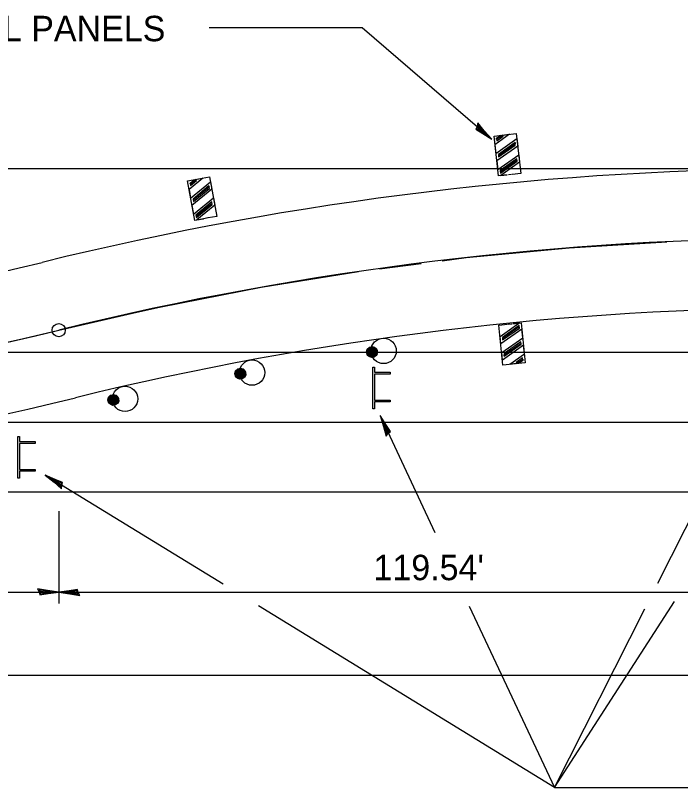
# Model space of a CAD drawing. Extents: x 2143432 to 2146738, y 2149567 to 2150649.
# Drawn here: x 2146343.2 to 2146406.2, y 2150467.5 to 2150540.6 of the extents above; entities that cross this region are included whole.
import ezdxf

# ---------------------------------------------------------------- set-up
doc = ezdxf.new("R2010")
doc.units = 0
for name, color, linetype in [('Alignment_EX_20 Centerline', 7, 'Continuous'), ('Design_EX_Roadway Dimensions', 7, 'Continuous'), ('Design_EX_Roadway Notes', 7, 'Continuous'), ('ROW_EX ROW Line', 7, 'Continuous'), ('Topo_EOP', 7, 'Continuous'), ('Topo_Traffic Sign', 7, 'Continuous')]:
    doc.layers.add(name, color=color, linetype=linetype)

msp = doc.modelspace()

# ---------------------------------------------------------------- linework, layer by layer
at = {"layer": 'Alignment_EX_20 Centerline'}
for points in [[(2146383.614, 2150517.367), (2146385.875, 2150517.656), (2146395.629, 2150518.58), (2146404.867, 2150519.151)], [(2146377.662, 2150516.606), (2146381.63, 2150517.113)], [(2146354.703, 2150512.486), (2146356.867, 2150512.981), (2146366.484, 2150514.855), (2146375.681, 2150516.337)], [(2146333.888, 2150507.815), (2146334.006, 2150507.836), (2146343.583, 2150509.901), (2146347.317, 2150510.795), (2146347.317, 2150510.795), (2146354.703, 2150512.486)], [(2146332.726, 2150502.095), (2146354.059, 2150502.095)], [(2146356.059, 2150502.095), (2146360.059, 2150502.095)], [(2146362.059, 2150502.095), (2146383.393, 2150502.095)], [(2146383.393, 2150502.095), (2146404.726, 2150502.095)]]:
    msp.add_lwpolyline(points, dxfattribs=at)
msp.add_circle((2146347.317, 2150510.795), 0.625, dxfattribs=at)
at = {"layer": 'Design_EX_Roadway Dimensions'}
for p, q in [((2146347.317, 2150493.656), (2146347.317, 2150484.907)), ((2146275.593, 2150485.988), (2146347.317, 2150485.988)), ((2146347.317, 2150485.988), (2146419.041, 2150485.988))]:
    msp.add_line(p, q, dxfattribs=at)
for points in [[(2146345.481, 2150486.015), (2146345.542, 2150485.741), (2146346.319, 2150485.859), (2146347.317, 2150485.988), (2146346.251, 2150486.134), (2146345.317, 2150486.298), (2146345.481, 2150486.015), (2146345.563, 2150485.833), (2146346.646, 2150485.989), (2146345.462, 2150486.197), (2146345.637, 2150485.964), (2146346.134, 2150485.996), (2146345.655, 2150486.068)], [(2146349.153, 2150485.961), (2146349.092, 2150486.235), (2146348.315, 2150486.117), (2146347.317, 2150485.988), (2146348.383, 2150485.841), (2146349.317, 2150485.677), (2146349.153, 2150485.961), (2146349.071, 2150486.142), (2146347.988, 2150485.986), (2146349.172, 2150485.778), (2146348.997, 2150486.011), (2146348.5, 2150485.98), (2146348.979, 2150485.907)]]:
    msp.add_lwpolyline(points, dxfattribs=at)
at = {"layer": 'Design_EX_Roadway Notes'}
for p, q in [((2146361.543, 2150539.451), (2146376.024, 2150539.451)), ((2146376.024, 2150539.451), (2146388.286, 2150528.859)), ((2146403.997, 2150486.843), (2146413.833, 2150506.298)), ((2146377.73, 2150502.704), (2146382.91, 2150491.64)), ((2146362.887, 2150486.739), (2146346.047, 2150497.082)), ((2146394.216, 2150467.497), (2146366.206, 2150484.701)), ((2146386.169, 2150484.681), (2146394.216, 2150467.497)), ((2146394.216, 2150467.497), (2146405.594, 2150485.118)), ((2146394.216, 2150467.497), (2146402.771, 2150484.418)), ((2146394.216, 2150467.497), (2146455.866, 2150467.497))]:
    msp.add_line(p, q, dxfattribs=at)
for points in [[(2146378.484, 2150501.029), (2146378.706, 2150501.201), (2146378.27, 2150501.854), (2146377.73, 2150502.704), (2146378.049, 2150501.676), (2146378.297, 2150500.761), (2146378.484, 2150501.029), (2146378.613, 2150501.181), (2146378.013, 2150502.096), (2146378.327, 2150500.935), (2146378.464, 2150501.192), (2146378.224, 2150501.629), (2146378.361, 2150501.165)], [(2146347.598, 2150496.098), (2146347.689, 2150496.363), (2146346.965, 2150496.669), (2146346.047, 2150497.082), (2146346.879, 2150496.399), (2146347.589, 2150495.771), (2146347.598, 2150496.098), (2146347.623, 2150496.295), (2146346.618, 2150496.729), (2146347.518, 2150495.932), (2146347.491, 2150496.223), (2146347.051, 2150496.456), (2146347.421, 2150496.144)]]:
    msp.add_lwpolyline(points, dxfattribs=at)
at = {"layer": 'ROW_EX ROW Line'}
for points in [[(2146332.475, 2150526.095), (2146347.536, 2150526.095)], [(2146349.536, 2150526.095), (2146364.597, 2150526.095)], [(2146366.597, 2150526.095), (2146381.658, 2150526.095)], [(2146383.658, 2150526.095), (2146398.719, 2150526.095)], [(2146400.719, 2150526.095), (2146415.781, 2150526.095)], [(2146360.067, 2150478.095), (2146345.006, 2150478.095)], [(2146377.128, 2150478.095), (2146362.067, 2150478.095)], [(2146394.189, 2150478.095), (2146379.128, 2150478.095)], [(2146411.251, 2150478.095), (2146396.189, 2150478.095)]]:
    msp.add_lwpolyline(points, dxfattribs=at)
at = {"layer": 'Topo_EOP'}
for p, q in [((2146213.046, 2150508.695), (2146496.861, 2150508.695)), ((2146213.046, 2150495.495), (2146633.046, 2150495.495))]:
    msp.add_line(p, q, dxfattribs=at)
for centre, radius, start, end in [((2146419.041, 2150219.495), 306.6, 90, 103.83222), ((2146275.593, 2150802.095), 293.4, 270, 283.83225), ((2146419.041, 2150219.495), 293.4, 90, 103.83222), ((2146275.593, 2150802.095), 306.6, 270, 283.83225)]:
    msp.add_arc(centre, radius, start, end, dxfattribs=at)
at = {"layer": 'Topo_Traffic Sign'}
for p, q in [((2146213.046, 2150526.095), (2146633.046, 2150526.095)), ((2146223.393, 2150502.095), (2146626.689, 2150502.095)), ((2146633.046, 2150478.095), (2146213.046, 2150478.095))]:
    msp.add_line(p, q, dxfattribs=at)
for points in [[(2146386.914, 2150530.08), (2146386.781, 2150529.832), (2146387.446, 2150529.414), (2146388.286, 2150528.859), (2146387.575, 2150529.667), (2146386.975, 2150530.401), (2146386.914, 2150530.08), (2146386.857, 2150529.889), (2146387.779, 2150529.299), (2146387.019, 2150530.23), (2146386.999, 2150529.939), (2146387.396, 2150529.638), (2146387.081, 2150530.006)], [(2146388.507, 2150529.163), (2146390.617, 2150529.4), (2146391.041, 2150525.633), (2146390.23, 2150525.541)], [(2146389.76, 2150525.489), (2146388.931, 2150525.395), (2146388.507, 2150529.163), (2146389.984, 2150529.329), (2146388.6, 2150528.339), (2146388.693, 2150527.515), (2146390.67, 2150528.929), (2146390.749, 2150528.223), (2146388.772, 2150526.808), (2146388.865, 2150525.984), (2146390.842, 2150527.4), (2146390.922, 2150526.693), (2146389.143, 2150525.419), (2146389.76, 2150525.489)], [(2146388.745, 2150528.951), (2146388.771, 2150528.716), (2146389.364, 2150529.141), (2146389.351, 2150529.257), (2146388.758, 2150528.833), (2146388.745, 2150528.951), (2146389.14, 2150529.234)], [(2146390.498, 2150528.553), (2146388.917, 2150527.419), (2146388.943, 2150527.186), (2146390.525, 2150528.317), (2146390.498, 2150528.553), (2146390.512, 2150528.433), (2146388.93, 2150527.302)], [(2146389.089, 2150525.89), (2146389.116, 2150525.655), (2146390.697, 2150526.787), (2146390.671, 2150527.022), (2146389.089, 2150525.89), (2146389.103, 2150525.773), (2146390.684, 2150526.904)], [(2146390.16, 2150525.533), (2146389.882, 2150525.502)], [(2146359.501, 2150524.913), (2146361.59, 2150525.295), (2146362.271, 2150521.565), (2146361.459, 2150521.417)], [(2146361.017, 2150521.336), (2146360.183, 2150521.184), (2146359.501, 2150524.913), (2146360.963, 2150525.18), (2146359.651, 2150524.097), (2146359.8, 2150523.282), (2146361.675, 2150524.829), (2146361.803, 2150524.129), (2146359.927, 2150522.582), (2146360.077, 2150521.766), (2146361.952, 2150523.314), (2146362.08, 2150522.615), (2146360.391, 2150521.221), (2146361.017, 2150521.336)], [(2146359.752, 2150524.718), (2146359.795, 2150524.485), (2146360.358, 2150524.95), (2146360.337, 2150525.065), (2146359.773, 2150524.601), (2146359.752, 2150524.718), (2146360.128, 2150525.027)], [(2146361.53, 2150524.441), (2146360.029, 2150523.201), (2146360.071, 2150522.971), (2146361.573, 2150524.207), (2146361.53, 2150524.441), (2146361.551, 2150524.323), (2146360.05, 2150523.086)], [(2146360.306, 2150521.688), (2146360.348, 2150521.455), (2146361.849, 2150522.693), (2146361.807, 2150522.925), (2146360.306, 2150521.688), (2146360.327, 2150521.573), (2146361.828, 2150522.809)], [(2146361.422, 2150521.41), (2146361.058, 2150521.343)], [(2146390.279, 2150511.399), (2146391.077, 2150511.483), (2146391.469, 2150507.712), (2146389.991, 2150507.558), (2146391.384, 2150508.536), (2146391.298, 2150509.361), (2146389.309, 2150507.963), (2146389.235, 2150508.671), (2146391.224, 2150510.069), (2146391.139, 2150510.893), (2146389.149, 2150509.495), (2146389.076, 2150510.202), (2146390.867, 2150511.461), (2146390.279, 2150511.4)], [(2146391.469, 2150507.712), (2146389.357, 2150507.492), (2146388.965, 2150511.263), (2146389.778, 2150511.347)], [(2146390.915, 2150510.989), (2146390.891, 2150511.224), (2146389.3, 2150510.106), (2146389.324, 2150509.871), (2146390.915, 2150510.989), (2146390.903, 2150511.106), (2146389.312, 2150509.989)], [(2146389.843, 2150511.354), (2146390.206, 2150511.392)], [(2146389.483, 2150508.339), (2146391.075, 2150509.459), (2146391.05, 2150509.692), (2146389.459, 2150508.575), (2146389.483, 2150508.339), (2146389.471, 2150508.458), (2146391.063, 2150509.576)], [(2146377.453, 2150508.558), (2146377.353, 2150508.397), (2146377.153, 2150508.251), (2146376.916, 2150508.213), (2146376.701, 2150508.287), (2146376.541, 2150508.406), (2146376.441, 2150508.704), (2146376.497, 2150508.985), (2146376.715, 2150509.191), (2146376.966, 2150509.249), (2146377.209, 2150509.185), (2146377.383, 2150509.031), (2146377.452, 2150508.857), (2146377.459, 2150508.613), (2146377.338, 2150508.43), (2146377.151, 2150508.287), (2146376.929, 2150508.247), (2146376.767, 2150508.306), (2146376.569, 2150508.407), (2146376.5, 2150508.598), (2146376.468, 2150508.795), (2146376.517, 2150508.969), (2146376.73, 2150509.17), (2146376.969, 2150509.223), (2146377.206, 2150509.168), (2146377.368, 2150509.021), (2146377.426, 2150508.851), (2146377.436, 2150508.615), (2146377.319, 2150508.443), (2146377.143, 2150508.32), (2146376.923, 2150508.273), (2146376.733, 2150508.344), (2146376.582, 2150508.422), (2146376.533, 2150508.61), (2146376.487, 2150508.777), (2146376.545, 2150508.951), (2146376.749, 2150509.142), (2146376.975, 2150509.19), (2146377.202, 2150509.142), (2146377.348, 2150508.999), (2146377.409, 2150508.848), (2146377.39, 2150508.615), (2146377.301, 2150508.467), (2146377.123, 2150508.333), (2146376.913, 2150508.303), (2146376.737, 2150508.364), (2146376.625, 2150508.449), (2146376.568, 2150508.593), (2146376.515, 2150508.771), (2146376.58, 2150508.905), (2146376.762, 2150509.1), (2146376.985, 2150509.148), (2146377.2, 2150509.107), (2146377.328, 2150508.963), (2146377.394, 2150508.837), (2146377.353, 2150508.63), (2146377.279, 2150508.487), (2146377.103, 2150508.361), (2146376.911, 2150508.33), (2146376.751, 2150508.389), (2146376.647, 2150508.475), (2146376.591, 2150508.623), (2146376.55, 2150508.769), (2146376.611, 2150508.887), (2146376.778, 2150509.069), (2146376.985, 2150509.121), (2146377.188, 2150509.081), (2146377.314, 2150508.949), (2146377.348, 2150508.813), (2146377.33, 2150508.632), (2146377.277, 2150508.513), (2146377.086, 2150508.386), (2146376.927, 2150508.37), (2146376.769, 2150508.42), (2146376.677, 2150508.494), (2146376.61, 2150508.639), (2146376.584, 2150508.771), (2146376.641, 2150508.873), (2146376.799, 2150509.049), (2146376.997, 2150509.089), (2146377.19, 2150509.047), (2146377.289, 2150508.938), (2146377.319, 2150508.789), (2146377.29, 2150508.646), (2146377.244, 2150508.541), (2146377.08, 2150508.41), (2146376.93, 2150508.393), (2146376.801, 2150508.444), (2146376.716, 2150508.507), (2146376.652, 2150508.579), (2146376.629, 2150508.64), (2146376.615, 2150508.751), (2146376.675, 2150508.863), (2146376.771, 2150508.975), (2146376.865, 2150509.029), (2146377.019, 2150509.045), (2146377.16, 2150509.028), (2146377.276, 2150508.91), (2146377.287, 2150508.788), (2146377.256, 2150508.644), (2146377.186, 2150508.526)], [(2146377.186, 2150508.526), (2146377.068, 2150508.434), (2146376.924, 2150508.428), (2146376.785, 2150508.517), (2146376.705, 2150508.571), (2146376.66, 2150508.655), (2146376.666, 2150508.752), (2146376.696, 2150508.843), (2146376.777, 2150508.925), (2146376.889, 2150508.998), (2146376.99, 2150509.019), (2146377.094, 2150509.015), (2146377.166, 2150508.951), (2146377.278, 2150508.795), (2146377.214, 2150508.635), (2146377.125, 2150508.52), (2146377.035, 2150508.469), (2146376.906, 2150508.469), (2146376.8, 2150508.549), (2146376.732, 2150508.638), (2146376.729, 2150508.723), (2146376.755, 2150508.821), (2146376.833, 2150508.893), (2146376.933, 2150508.941), (2146377.027, 2150508.961), (2146377.189, 2150508.892), (2146377.245, 2150508.788), (2146377.19, 2150508.677), (2146377.139, 2150508.585), (2146377.059, 2150508.533), (2146376.921, 2150508.511), (2146376.825, 2150508.535), (2146376.755, 2150508.581), (2146376.716, 2150508.632), (2146376.701, 2150508.776), (2146376.734, 2150508.837), (2146376.819, 2150508.911), (2146376.931, 2150508.957), (2146377.04, 2150508.98), (2146377.122, 2150508.998), (2146377.197, 2150508.967), (2146377.256, 2150508.896), (2146377.192, 2150508.785), (2146377.185, 2150508.69), (2146377.116, 2150508.609), (2146376.978, 2150508.545), (2146376.859, 2150508.537), (2146376.795, 2150508.597), (2146376.775, 2150508.664), (2146376.78, 2150508.749), (2146376.816, 2150508.82), (2146376.915, 2150508.875), (2146377.01, 2150508.901), (2146377.148, 2150508.863), (2146377.169, 2150508.809), (2146377.16, 2150508.726), (2146377.049, 2150508.637), (2146376.957, 2150508.563), (2146376.858, 2150508.577), (2146376.816, 2150508.636), (2146376.811, 2150508.704), (2146376.84, 2150508.779), (2146376.997, 2150508.859), (2146377.134, 2150508.824), (2146377.137, 2150508.751), (2146377.043, 2150508.667), (2146376.929, 2150508.601), (2146376.855, 2150508.637), (2146376.86, 2150508.716), (2146376.986, 2150508.785), (2146377.08, 2150508.791), (2146376.952, 2150508.657), (2146376.925, 2150508.711), (2146376.883, 2150508.77), (2146377.017, 2150508.811), (2146377.109, 2150508.759), (2146377.029, 2150508.699)], [(2146391.234, 2150507.926), (2146391.209, 2150508.161), (2146390.613, 2150507.741), (2146390.625, 2150507.624), (2146391.222, 2150508.044), (2146391.234, 2150507.926), (2146390.836, 2150507.646)], [(2146365.005, 2150506.501), (2146364.904, 2150506.341), (2146364.704, 2150506.195), (2146364.467, 2150506.157), (2146364.252, 2150506.231), (2146364.092, 2150506.35), (2146363.993, 2150506.647), (2146364.048, 2150506.929), (2146364.267, 2150507.135), (2146364.517, 2150507.193), (2146364.761, 2150507.129), (2146364.934, 2150506.974), (2146365.003, 2150506.801), (2146365.01, 2150506.557), (2146364.889, 2150506.374), (2146364.702, 2150506.231), (2146364.48, 2150506.191), (2146364.318, 2150506.25), (2146364.12, 2150506.35), (2146364.051, 2150506.542), (2146364.019, 2150506.739), (2146364.068, 2150506.913), (2146364.281, 2150507.113), (2146364.521, 2150507.167), (2146364.757, 2150507.112), (2146364.919, 2150506.965), (2146364.977, 2150506.795), (2146364.987, 2150506.559), (2146364.87, 2150506.387), (2146364.695, 2150506.264), (2146364.474, 2150506.217), (2146364.285, 2150506.287), (2146364.133, 2150506.365), (2146364.084, 2150506.554), (2146364.038, 2150506.721), (2146364.096, 2150506.895), (2146364.3, 2150507.085), (2146364.527, 2150507.134), (2146364.753, 2150507.086), (2146364.899, 2150506.943), (2146364.96, 2150506.791), (2146364.941, 2150506.559), (2146364.852, 2150506.411), (2146364.675, 2150506.277), (2146364.465, 2150506.247), (2146364.288, 2150506.308), (2146364.177, 2150506.392), (2146364.119, 2150506.536), (2146364.066, 2150506.715), (2146364.131, 2150506.848), (2146364.313, 2150507.044), (2146364.536, 2150507.091), (2146364.751, 2150507.051), (2146364.879, 2150506.907), (2146364.945, 2150506.781), (2146364.904, 2150506.573), (2146364.831, 2150506.431), (2146364.654, 2150506.304), (2146364.462, 2150506.273), (2146364.302, 2150506.332), (2146364.198, 2150506.418), (2146364.143, 2150506.566), (2146364.101, 2150506.712), (2146364.162, 2150506.83), (2146364.329, 2150507.013), (2146364.537, 2150507.065), (2146364.739, 2150507.024), (2146364.865, 2150506.892), (2146364.899, 2150506.757), (2146364.881, 2150506.576), (2146364.828, 2150506.457), (2146364.637, 2150506.33), (2146364.478, 2150506.314), (2146364.32, 2150506.363), (2146364.228, 2150506.437), (2146364.161, 2150506.583), (2146364.135, 2150506.715), (2146364.192, 2150506.817), (2146364.351, 2150506.993), (2146364.548, 2150507.033), (2146364.741, 2150506.991), (2146364.84, 2150506.881), (2146364.87, 2150506.733), (2146364.841, 2150506.59), (2146364.795, 2150506.484), (2146364.631, 2150506.353), (2146364.481, 2150506.337), (2146364.352, 2150506.387), (2146364.267, 2150506.451), (2146364.203, 2150506.523), (2146364.18, 2150506.584), (2146364.167, 2150506.694), (2146364.226, 2150506.807), (2146364.322, 2150506.919), (2146364.416, 2150506.973), (2146364.57, 2150506.988), (2146364.711, 2150506.972), (2146364.827, 2150506.854), (2146364.839, 2150506.731), (2146364.807, 2150506.587), (2146364.737, 2150506.47)], [(2146377.027, 2150503.359), (2146377.027, 2150507.295), (2146377.191, 2150507.295), (2146377.191, 2150506.803), (2146378.667, 2150506.803), (2146378.667, 2150506.639), (2146377.191, 2150506.639), (2146377.191, 2150504.179), (2146378.667, 2150504.179), (2146378.667, 2150504.015), (2146377.191, 2150504.015), (2146377.191, 2150503.359), (2146377.027, 2150503.359)], [(2146364.737, 2150506.47), (2146364.619, 2150506.378), (2146364.475, 2150506.372), (2146364.336, 2150506.461), (2146364.257, 2150506.515), (2146364.211, 2150506.598), (2146364.217, 2150506.695), (2146364.247, 2150506.787), (2146364.328, 2150506.868), (2146364.441, 2150506.941), (2146364.541, 2150506.962), (2146364.645, 2150506.958), (2146364.717, 2150506.895), (2146364.829, 2150506.739), (2146364.765, 2150506.578), (2146364.677, 2150506.464), (2146364.587, 2150506.413), (2146364.457, 2150506.412), (2146364.351, 2150506.493), (2146364.283, 2150506.581), (2146364.28, 2150506.667), (2146364.306, 2150506.765), (2146364.384, 2150506.836), (2146364.484, 2150506.884), (2146364.578, 2150506.904), (2146364.74, 2150506.836), (2146364.796, 2150506.732), (2146364.741, 2150506.62), (2146364.69, 2150506.529), (2146364.611, 2150506.476), (2146364.473, 2150506.455), (2146364.377, 2150506.479), (2146364.306, 2150506.525), (2146364.267, 2150506.575), (2146364.252, 2150506.72), (2146364.285, 2150506.781), (2146364.371, 2150506.855), (2146364.483, 2150506.901), (2146364.591, 2150506.924), (2146364.673, 2150506.941), (2146364.749, 2150506.911), (2146364.807, 2150506.84), (2146364.743, 2150506.728), (2146364.736, 2150506.633), (2146364.667, 2150506.553), (2146364.529, 2150506.489), (2146364.41, 2150506.481), (2146364.346, 2150506.541), (2146364.327, 2150506.608), (2146364.331, 2150506.692), (2146364.367, 2150506.764), (2146364.467, 2150506.819), (2146364.561, 2150506.844), (2146364.699, 2150506.807), (2146364.72, 2150506.753), (2146364.711, 2150506.669), (2146364.6, 2150506.58), (2146364.508, 2150506.506), (2146364.409, 2150506.52), (2146364.367, 2150506.579), (2146364.363, 2150506.647), (2146364.391, 2150506.722), (2146364.549, 2150506.803), (2146364.685, 2150506.767), (2146364.689, 2150506.694), (2146364.594, 2150506.611), (2146364.48, 2150506.545), (2146364.407, 2150506.581), (2146364.411, 2150506.66), (2146364.537, 2150506.728), (2146364.631, 2150506.734), (2146364.503, 2150506.601), (2146364.477, 2150506.655), (2146364.434, 2150506.714), (2146364.569, 2150506.755), (2146364.66, 2150506.703), (2146364.58, 2150506.643)], [(2146352.985, 2150504.021), (2146352.885, 2150503.86), (2146352.685, 2150503.714), (2146352.448, 2150503.676), (2146352.233, 2150503.75), (2146352.073, 2150503.869), (2146351.973, 2150504.167), (2146352.029, 2150504.448), (2146352.247, 2150504.654), (2146352.498, 2150504.712), (2146352.741, 2150504.648), (2146352.915, 2150504.493), (2146352.984, 2150504.32), (2146352.991, 2150504.076), (2146352.87, 2150503.893), (2146352.683, 2150503.75), (2146352.461, 2150503.71), (2146352.299, 2150503.769), (2146352.101, 2150503.869), (2146352.032, 2150504.061), (2146352, 2150504.258), (2146352.049, 2150504.432), (2146352.262, 2150504.633), (2146352.501, 2150504.686), (2146352.738, 2150504.631), (2146352.9, 2150504.484), (2146352.958, 2150504.314), (2146352.968, 2150504.078), (2146352.851, 2150503.906), (2146352.675, 2150503.783), (2146352.455, 2150503.736), (2146352.265, 2150503.807), (2146352.114, 2150503.885), (2146352.065, 2150504.073), (2146352.019, 2150504.24), (2146352.077, 2150504.414), (2146352.281, 2150504.605), (2146352.507, 2150504.653), (2146352.734, 2150504.605), (2146352.88, 2150504.462), (2146352.941, 2150504.311), (2146352.922, 2150504.078), (2146352.833, 2150503.93), (2146352.655, 2150503.796), (2146352.445, 2150503.766), (2146352.269, 2150503.827), (2146352.157, 2150503.911), (2146352.1, 2150504.055), (2146352.047, 2150504.234), (2146352.112, 2150504.367), (2146352.294, 2150504.563), (2146352.517, 2150504.611), (2146352.732, 2150504.57), (2146352.86, 2150504.426), (2146352.926, 2150504.3), (2146352.885, 2150504.093), (2146352.811, 2150503.95), (2146352.635, 2150503.823), (2146352.443, 2150503.793), (2146352.283, 2150503.851), (2146352.179, 2150503.937), (2146352.123, 2150504.085), (2146352.082, 2150504.231), (2146352.143, 2150504.349), (2146352.31, 2150504.532), (2146352.517, 2150504.584), (2146352.72, 2150504.543), (2146352.846, 2150504.411), (2146352.88, 2150504.276), (2146352.862, 2150504.095), (2146352.809, 2150503.976), (2146352.618, 2150503.849), (2146352.459, 2150503.833), (2146352.301, 2150503.883), (2146352.209, 2150503.957), (2146352.142, 2150504.102), (2146352.116, 2150504.234), (2146352.173, 2150504.336), (2146352.331, 2150504.512), (2146352.529, 2150504.552), (2146352.722, 2150504.51), (2146352.821, 2150504.401), (2146352.851, 2150504.252), (2146352.822, 2150504.109), (2146352.776, 2150504.003), (2146352.612, 2150503.873), (2146352.462, 2150503.856), (2146352.333, 2150503.907), (2146352.248, 2150503.97), (2146352.184, 2150504.042), (2146352.161, 2150504.103), (2146352.147, 2150504.213), (2146352.207, 2150504.326), (2146352.303, 2150504.438), (2146352.397, 2150504.492), (2146352.551, 2150504.507), (2146352.692, 2150504.491), (2146352.808, 2150504.373), (2146352.819, 2150504.251), (2146352.788, 2150504.107), (2146352.718, 2150503.989)], [(2146352.718, 2150503.989), (2146352.6, 2150503.897), (2146352.456, 2150503.891), (2146352.317, 2150503.98), (2146352.237, 2150504.034), (2146352.192, 2150504.117), (2146352.198, 2150504.215), (2146352.228, 2150504.306), (2146352.309, 2150504.387), (2146352.421, 2150504.461), (2146352.522, 2150504.481), (2146352.626, 2150504.477), (2146352.698, 2150504.414), (2146352.81, 2150504.258), (2146352.746, 2150504.097), (2146352.657, 2150503.983), (2146352.567, 2150503.932), (2146352.438, 2150503.931), (2146352.332, 2150504.012), (2146352.264, 2150504.101), (2146352.261, 2150504.186), (2146352.287, 2150504.284), (2146352.365, 2150504.355), (2146352.465, 2150504.403), (2146352.559, 2150504.423), (2146352.721, 2150504.355), (2146352.777, 2150504.251), (2146352.722, 2150504.139), (2146352.671, 2150504.048), (2146352.591, 2150503.995), (2146352.453, 2150503.974), (2146352.357, 2150503.998), (2146352.287, 2150504.044), (2146352.248, 2150504.095), (2146352.233, 2150504.239), (2146352.266, 2150504.3), (2146352.351, 2150504.374), (2146352.463, 2150504.42), (2146352.572, 2150504.443), (2146352.654, 2150504.461), (2146352.729, 2150504.43), (2146352.788, 2150504.359), (2146352.724, 2150504.247), (2146352.717, 2150504.153), (2146352.648, 2150504.072), (2146352.51, 2150504.008), (2146352.391, 2150504), (2146352.327, 2150504.06), (2146352.307, 2150504.127), (2146352.312, 2150504.211), (2146352.348, 2150504.283), (2146352.447, 2150504.338), (2146352.542, 2150504.363), (2146352.68, 2150504.326), (2146352.701, 2150504.272), (2146352.692, 2150504.189), (2146352.581, 2150504.099), (2146352.489, 2150504.025), (2146352.39, 2150504.039), (2146352.348, 2150504.099), (2146352.343, 2150504.167), (2146352.372, 2150504.241), (2146352.529, 2150504.322), (2146352.666, 2150504.287), (2146352.669, 2150504.213), (2146352.575, 2150504.13), (2146352.461, 2150504.064), (2146352.387, 2150504.1), (2146352.392, 2150504.179), (2146352.518, 2150504.247), (2146352.612, 2150504.253), (2146352.484, 2150504.12), (2146352.457, 2150504.174), (2146352.415, 2150504.233), (2146352.549, 2150504.274), (2146352.641, 2150504.222), (2146352.561, 2150504.162)], [(2146343.437, 2150496.794), (2146343.437, 2150500.73), (2146343.601, 2150500.73), (2146343.601, 2150500.238), (2146345.077, 2150500.238), (2146345.077, 2150500.074), (2146343.601, 2150500.074), (2146343.601, 2150497.614), (2146345.077, 2150497.614), (2146345.077, 2150497.45), (2146343.601, 2150497.45), (2146343.601, 2150496.794), (2146343.437, 2150496.794)]]:
    msp.add_lwpolyline(points, dxfattribs=at)
for centre in [(2146378.059, 2150508.827), (2146365.61, 2150506.771), (2146353.591, 2150504.29)]:
    msp.add_circle(centre, 1.2, dxfattribs=at)
for centre, start, end in [((2146419.041, 2150219.495), 90, 103.83222), ((2146275.593, 2150802.095), 270, 283.83225)]:
    msp.add_arc(centre, 300, start, end, dxfattribs=at)

# ---------------------------------------------------------------- texts
at = {"layer": 'Design_EX_Roadway Dimensions'}
msp.add_text("119.54'", height=2.4056, dxfattribs=at).set_placement((2146377.101, 2150487.125))
at = {"layer": 'Design_EX_Roadway Notes'}
msp.add_text('VERTICAL PANELS', height=2.4056, dxfattribs=at).set_placement((2146328.09, 2150538.14))

doc.saveas('drawing.dxf')
